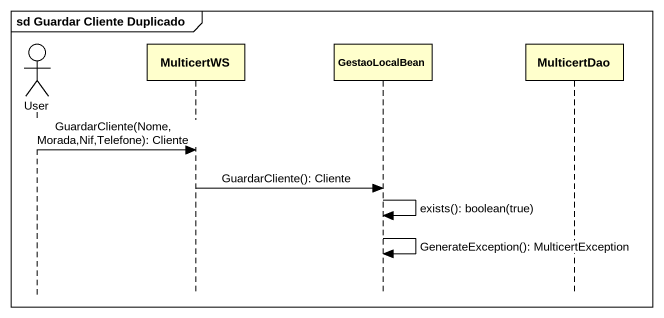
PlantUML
@startuml
mainframe sd Guardar Cliente Duplicado
hide footbox
actor User
participant MulticertWS
participant GestaoLocalBean
participant MulticertDao

User -> MulticertWS : GuardarCliente(Nome,Morada,Nif,Telefone): Cliente
MulticertWS -> GestaoLocalBean : GuardarCliente(): Cliente
GestaoLocalBean -> GestaoLocalBean : exists(): boolean(true)
GestaoLocalBean -> GestaoLocalBean : GenerateException(): MulticertException
@enduml
